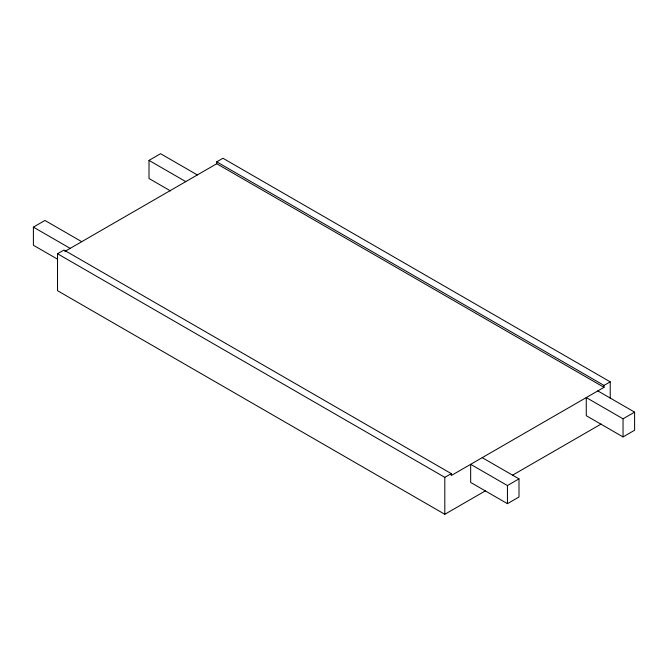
<?xml version="1.0" encoding="UTF-8"?>
<svg xmlns="http://www.w3.org/2000/svg" width="668" height="668" viewBox="0 0 668 668"><rect width="100%" height="100%" fill="white"/><g stroke="black" fill="none" stroke-linecap="round" stroke-linejoin="round"><path stroke-width="1" d="M57.615 259.226L33.4 245.248L33.4 227.128L44.956 220.457L81.73 241.682M170.532 190.931L149.006 178.498L149.006 160.387L160.562 153.707L197.336 174.941M485.486 490.805L444.813 514.293L57.532 290.697L57.532 253.748L63.978 250.024L451.259 473.62L451.259 475.532L604.022 387.331L604.022 385.428L216.741 161.831L216.741 163.735L64.863 251.427M216.741 161.831L222.937 158.258L610.218 381.846L610.218 398.27M57.532 253.748L444.813 477.344L451.259 473.62M604.022 385.428L610.218 381.846M512.598 475.157L601.175 424.013M507.438 485.552L518.994 478.881L518.994 497L507.438 503.672L470.664 482.438L470.664 464.327L507.438 485.552L507.438 503.672M623.044 418.811L634.6 412.139L634.6 430.25L623.044 436.93L586.27 415.696L586.27 397.577L623.044 418.811L623.044 436.93M216.741 163.735L604.022 387.331M597.827 390.905L634.6 412.139M149.006 160.387L185.779 181.612M482.221 457.647L518.994 478.881M33.4 227.128L70.173 248.362M444.813 477.344L444.813 514.293"/></g></svg>
